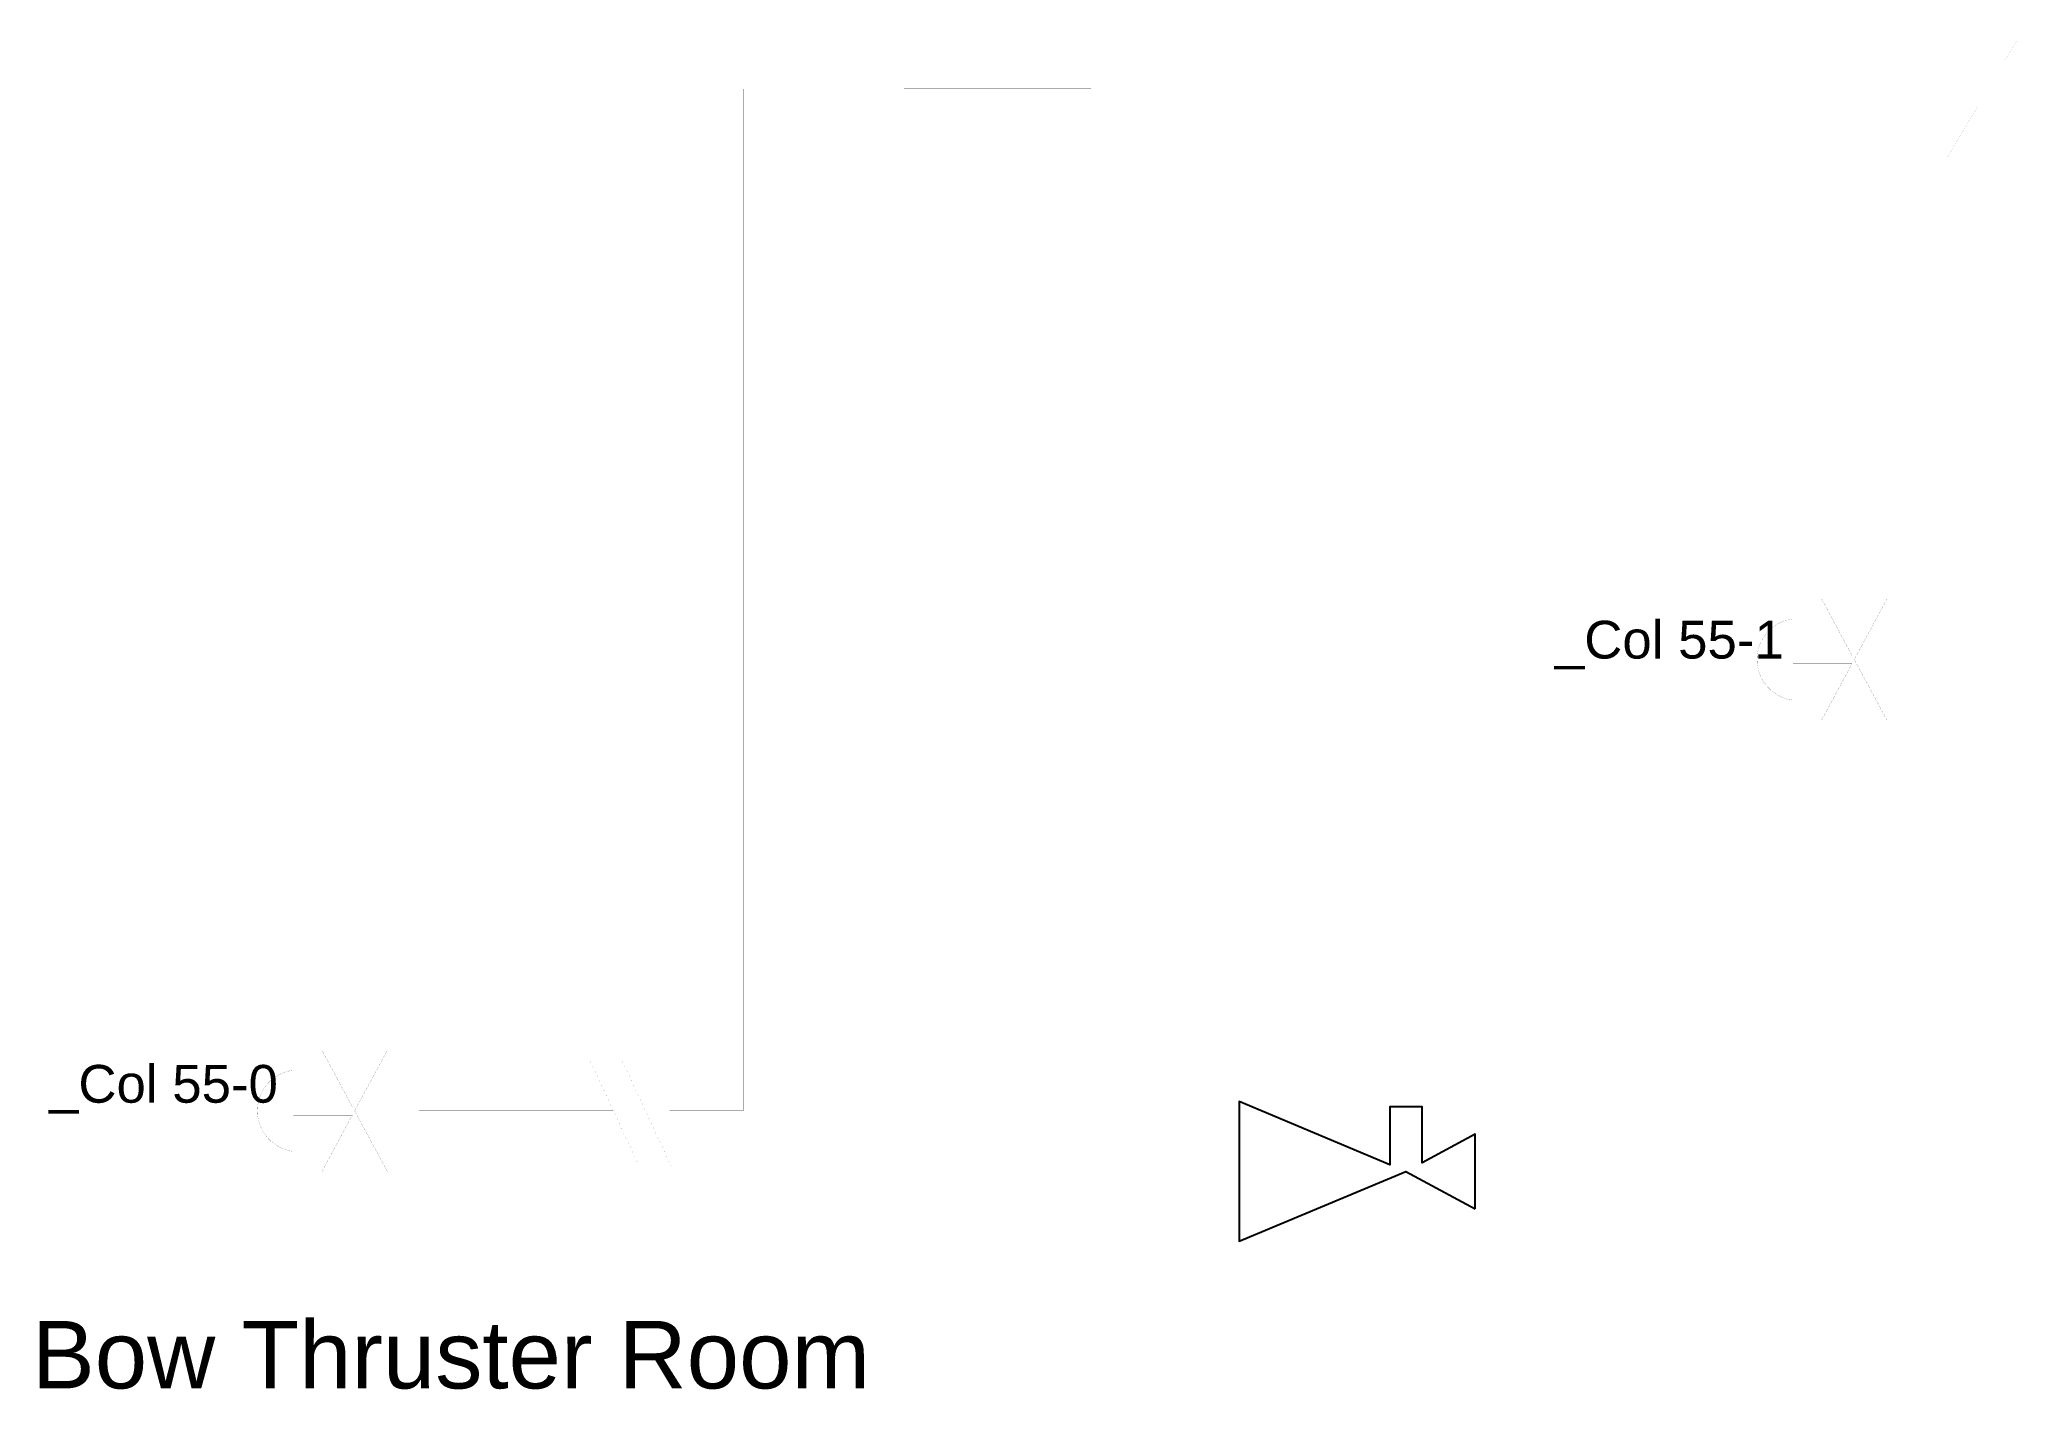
# Model space of a CAD drawing. Extents: x 115837 to 130491, y 120397 to 130399.
import ezdxf

# ---------------------------------------------------------------- set-up
doc = ezdxf.new("R2010")
doc.units = 0
doc.header["$MEASUREMENT"] = 0
doc.layers.add('Control object', color=201, linetype='CONTINUOUS')
doc.layers.add('Omriss tanker', color=201, linetype='CONTINUOUS')
doc.styles.add('ARIAL', font='ARIAL.TTF', dxfattribs={"height": 12})

msp = doc.modelspace()

# ---------------------------------------------------------------- linework, layer by layer
at = {"layer": 'Control object', "color": 7, "linetype": 'Continuous', "const_width": 0.3}
for points in [[(130491, 130398), (129970, 129529)], [(119915, 122835), (120278, 122054)], [(120152, 122835), (120515, 122054)]]:
    msp.add_lwpolyline(points, dxfattribs=at)
for points in [[(129282, 126255), (129282, 130033), (129282, 126255)], [(129282, 125355), (129282, 122011), (126474, 122011), (129282, 122011), (129282, 125355)]]:
    msp.add_lwpolyline(points, close=True, dxfattribs=at)
at = {"layer": 'Control object', "color": 7, "linetype": 'Continuous'}
for points in [[(129265, 125836, 0.84, 0.84, 0), (128828, 125836, 0.84, 0.84, 0), (128828, 126106, 0.84, 0.84, 0.884677), (128828, 125504, 0.84, 0.84, 0), (128828, 125773, 0.84, 0.84, 0), (129265, 125773, 0.84, 0.84, 0), (129040, 125355, 0, 0, 0), (129525, 125355, 0.84, 0.84, 0), (129282, 125805, 0.84, 0.84, 0), (129525, 126255, 0, 0, 0), (129040, 126255, 0.84, 0.84, 0)], [(118154, 122492, 0.84, 0.84, 0), (117717, 122492, 0.84, 0.84, 0), (117717, 122762, 0.84, 0.84, 0.884677), (117717, 122160, 0.84, 0.84, 0), (117717, 122429, 0.84, 0.84, 0), (118154, 122429, 0.84, 0.84, 0), (117929, 122011, 0, 0, 0), (118414, 122011, 0.84, 0.84, 0), (118171, 122461, 0.84, 0.84, 0), (118414, 122910, 0, 0, 0), (117929, 122910, 0.84, 0.84, 0)]]:
    msp.add_lwpolyline(points, format="xyseb", close=True, dxfattribs=at)
msp.add_lwpolyline([(126474, 121734), (126474, 122289), (126080, 122076), (126080, 122491), (125840, 122491), (125840, 122062), (124726, 122529), (124726, 121494), (125960, 122011)], close=True, dxfattribs=at)
at = {"layer": 'Omriss tanker', "linetype": 'Continuous', "const_width": 0.3}
for points in [[(120326, 122461), (121050, 122461), (121050, 130033), (130273, 130035), (121050, 130033), (121050, 122461), (120326, 122461)], [(118171, 122461), (120089, 122461)]]:
    msp.add_lwpolyline(points, close=True, dxfattribs=at)

# ---------------------------------------------------------------- texts
at = {"layer": 'Control object', "color": 7, "linetype": 'Continuous', "style": 'ARIAL'}
for s, p in [('_Col 55-1', (127064, 125812)), ('_Col 55-0', (115907, 122521))]:
    msp.add_text(s, height=280, dxfattribs=at).set_placement(p)
at = {"layer": 'Control object', "color": 7, "linetype": 'Continuous', "insert": (121990, 120904), "char_height": 500, "width": 8402.78, "attachment_point": 3, "style": 'ARIAL'}
msp.add_mtext('Bow Thruster Room', dxfattribs=at)

doc.saveas('drawing.dxf')
